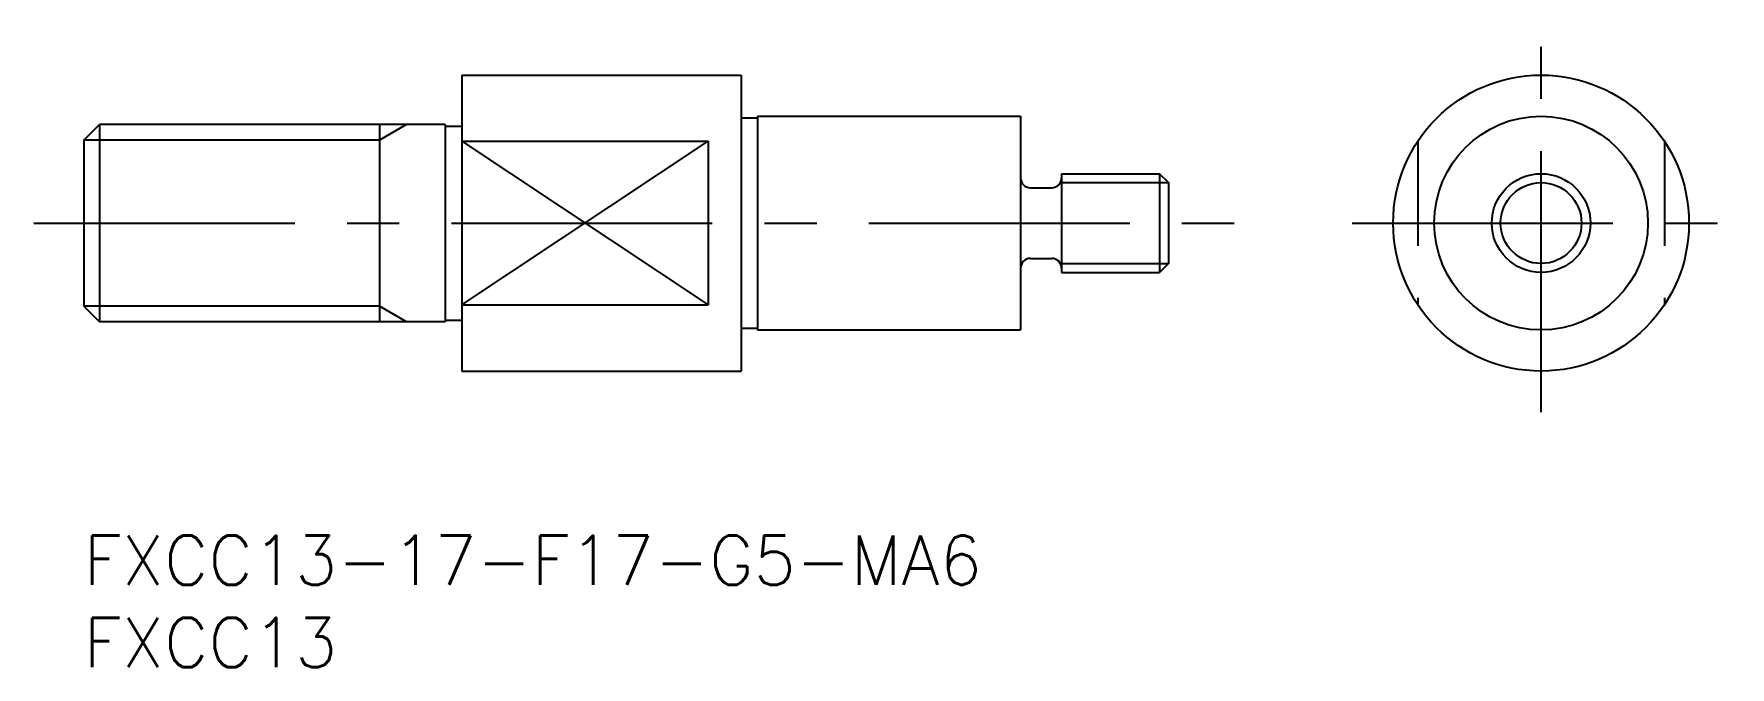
# Model space of a CAD drawing. Extents: x -3 to 100, y -8 to 31.
import ezdxf

# ---------------------------------------------------------------- set-up
doc = ezdxf.new("R2010")
doc.units = 0
doc.header["$LTSCALE"] = 0.5
doc.linetypes.add('CENTER', pattern=[50.8, 31.75, -6.35, 6.35, -6.35])
doc.linetypes.add('DASHED', pattern=[19.05, 12.7, -6.35])
for name, color, linetype in [('MSM_CENTER', 1, 'CENTER'), ('MSM_CONTINUOUS', 7, 'CONTINUOUS'), ('MSM_DASHED', 4, 'DASHED'), ('MSM_NARROW', 5, 'CONTINUOUS'), ('MSM_PART_NUMBER', 7, 'CONTINUOUS')]:
    doc.layers.add(name, color=color, linetype=linetype)
doc.styles.get("Standard").update_dxf_attribs({"font": 'txt.shx', "height": 3, "bigfont": 'bigfont.shx'})

# ---------------------------------------------------------------- blocks, each defined once
blk = doc.blocks.new('*U3')
at = {"layer": 'MSM_PART_NUMBER'}
blk.add_text('FXCC13-17-F17-G5-MA6', height=3, dxfattribs=at).set_placement((0, -3))
blk = doc.blocks.new('*U4')
at = {"layer": 'MSM_PART_NUMBER'}
blk.add_text('FXCC13', height=3, dxfattribs=at).set_placement((0, -8))

msp = doc.modelspace()

# ---------------------------------------------------------------- linework, layer by layer
at = {"layer": 'MSM_CENTER'}
for p, q in [((88.67, 7.5), (88.67, 30.5)), ((-3.03, 19), (70.21, 19)), ((77.17, 19), (100.17, 19))]:
    msp.add_line(p, q, dxfattribs=at)
at = {"layer": 'MSM_CONTINUOUS'}
for p, q in [((23, 28), (40, 28)), ((23, 28), (23, 10)), ((40, 28), (40, 10)), ((0, 24.05), (0.95, 25)), ((0.95, 25), (0.95, 13)), ((22, 25), (0.95, 25)), ((18, 25), (18, 13)), ((22, 25), (22, 13)), ((22, 24.9), (23, 24.9)), ((40, 25.4), (41, 25.4)), ((41, 25.5), (57, 25.5)), ((41, 25.5), (41, 12.5)), ((57, 25.5), (57, 12.5)), ((0, 24.05), (0, 13.95)), ((23, 23.97), (38, 23.97)), ((38, 23.97), (38, 14.03)), ((59.5, 22), (65.46, 22)), ((59.5, 22), (59.5, 16)), ((65.46, 22), (65.46, 16)), ((66, 21.46), (65.46, 22)), ((57.6, 21.15), (58.9, 21.15)), ((66, 21.46), (66, 16.54)), ((57.6, 16.85), (58.9, 16.85)), ((66, 16.54), (65.46, 16)), ((59.5, 16), (65.46, 16)), ((0, 13.95), (0.95, 13)), ((23, 14.03), (38, 14.03)), ((22, 13), (0.95, 13)), ((22, 13.1), (23, 13.1)), ((40, 12.6), (41, 12.6)), ((41, 12.5), (57, 12.5)), ((23, 10), (40, 10))]:
    msp.add_line(p, q, dxfattribs=at)
for radius in [9, 6.5, 3]:
    msp.add_circle((88.67, 19), radius, dxfattribs=at)
for centre, start, end in [((57.6, 21.75), 180, 270), ((58.9, 21.75), 270, 0), ((57.6, 16.25), 90, 180), ((58.9, 16.25), 360, 90)]:
    msp.add_arc(centre, 0.6, start, end, dxfattribs=at)
at = {"layer": 'MSM_DASHED'}
for p, q in [((81.17, 23.97), (81.17, 14.03)), ((96.17, 23.97), (96.17, 14.03))]:
    msp.add_line(p, q, dxfattribs=at)
at = {"layer": 'MSM_NARROW'}
for p, q in [((19.64, 25), (18, 24.05)), ((18, 24.05), (0, 24.05)), ((23, 23.97), (38, 14.03)), ((23, 14.03), (38, 23.97)), ((59.5, 21.46), (66, 21.46)), ((59.5, 16.54), (66, 16.54)), ((18, 13.95), (0, 13.95)), ((19.64, 13), (18, 13.95))]:
    msp.add_line(p, q, dxfattribs=at)
msp.add_circle((88.67, 19), 2.46, dxfattribs=at)

# ---------------------------------------------------------------- block references
at = {"layer": 'MSM_PART_NUMBER'}
for name in ['*U3', '*U4']:
    msp.add_blockref(name, (0, 0), dxfattribs=at)

doc.saveas('drawing.dxf')
